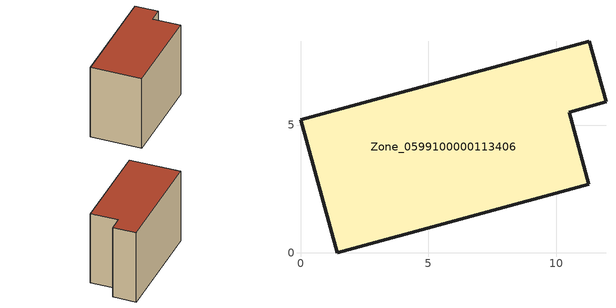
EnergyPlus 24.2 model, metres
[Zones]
Zone_0599100000113406
 floor ground (C_G): 0,5.2 11.29,8.28 11.94,5.9 10.5,5.49 11.27,2.68 1.43,0 z0
 wall outside (C_F): 1.43,0 11.27,2.68 10.5,5.49 11.94,5.9 11.29,8.28 0,5.2 1.43,0 z0:8.1
 roof outside (C_R): 11.29,8.28 0,5.2 1.43,0 11.27,2.68 10.5,5.49 11.94,5.9 z8.1
[BUILDING]
Pand.0599100000113406: North Axis=0; Terrain=City; Loads Convergence Tolerance Value=0.04; Temperature Convergence Tolerance Value=0.4; Solar Distribution=FullExterior; Maximum Number of Warmup Days=25; Minimum Number of Warmup Days=1
[Site:Location]
Rotterdam.The.Hague.AP_ZH_NLD Design_Conditions: Latitude=51.96; Longitude=4.45; Time Zone=1; Elevation=-4.5
[SITE:GROUNDTEMPERATURE:BUILDINGSURFACE]
18, 18, 18, 18, 18, 18, 18, 18, 18, 18, 18, 18
[MATERIAL] Thermal Absorptance=0.9; Solar Absorptance=0.7; Visible Absorptance=0.7
Name | Roughness | Thickness | Conductivity | Density | Specific Heat
G.TI.1975-1991 | MediumSmooth | 0.15 | 0.288461 | 540 | 1210
F.TI.1975-1991 | Rough | 0.3 | 0.230769 | 1920 | 840
R.TI.1975-1991 | MediumRough | 0.2 | 0.153846 | 1500 | 1000
[CONSTRUCTION]
C_G: G.TI.1975-1991
C_F: F.TI.1975-1991
C_R: R.TI.1975-1991
[ZONE]
Zone_0599100000113406: Type=1; Multiplier=1; Ceiling Height=Autocalculate; Volume=Autocalculate; Floor Area=autocalculate; Part of Total Floor Area=Yes
[ZONEINFILTRATION:DESIGNFLOWRATE]
Infil_Zone_0599100000113406: Zone or ZoneList or Space or SpaceList=Zone_0599100000113406; Schedule=AlwaysOn; Design Flow Rate Calculation Method=Flow/Area; Flow Rate per Floor Area=0.003; Constant Term Coefficient=1; Temperature Term Coefficient=0; Velocity Term Coefficient=0; Velocity Squared Term Coefficient=0
[HVACTEMPLATE:ZONE:IDEALLOADSAIRSYSTEM]
Zone_0599100000113406: Maximum Heating Supply Air Temperature=50; Minimum Cooling Supply Air Temperature=13; Maximum Heating Supply Air Humidity Ratio=0.0156; Minimum Cooling Supply Air Humidity Ratio=0.0077; Heating Limit=NoLimit; Cooling Limit=NoLimit; Dehumidification Control Type=ConstantSensibleHeatRatio; Cooling Sensible Heat Ratio=0.7; Dehumidification Setpoint=60; Humidification Control Type=None; Humidification Setpoint=30; Outdoor Air Method=None; Outdoor Air Flow Rate per Person=0.00944; Outdoor Air Flow Rate per Zone Floor Area=0; Outdoor Air Flow Rate per Zone=0; Demand Controlled Ventilation Type=None; Outdoor Air Economizer Type=NoEconomizer; Heat Recovery Type=None; Sensible Heat Recovery Effectiveness=0.7; Latent Heat Recovery Effectiveness=0.65
[ZONECONTROL:THERMOSTAT]
ThermostatControl_Zone_0599100000113406: Zone or ZoneList=Zone_0599100000113406; Control Type Schedule=DualSetpointControlType; Control 1=Thermostat_Zone_0599100000113406; Temperature Difference Between Cutout And Setpoint=0
[THERMOSTATSETPOINT:DUALSETPOINT]
Thermostat_Zone_0599100000113406: Heating Setpoint Temperature Schedule=HeatingSetpoint_Zone_0599100000113406; Cooling Setpoint Temperature Schedule=CoolingSetpoint_Zone_0599100000113406
[SCHEDULE:COMPACT]
HeatingSetpoint_Zone_0599100000113406: Through: 12/31, For: AllDays, Until: 24:00, 21
CoolingSetpoint_Zone_0599100000113406: Through: 12/31, For: AllDays, Until: 24:00, 24
DualSetpointControlType: Through: 12/31, For: AllDays, Until: 24:00, 4
AlwaysOn: Through: 12/31, For: AllDays, Until: 24:00, 1
